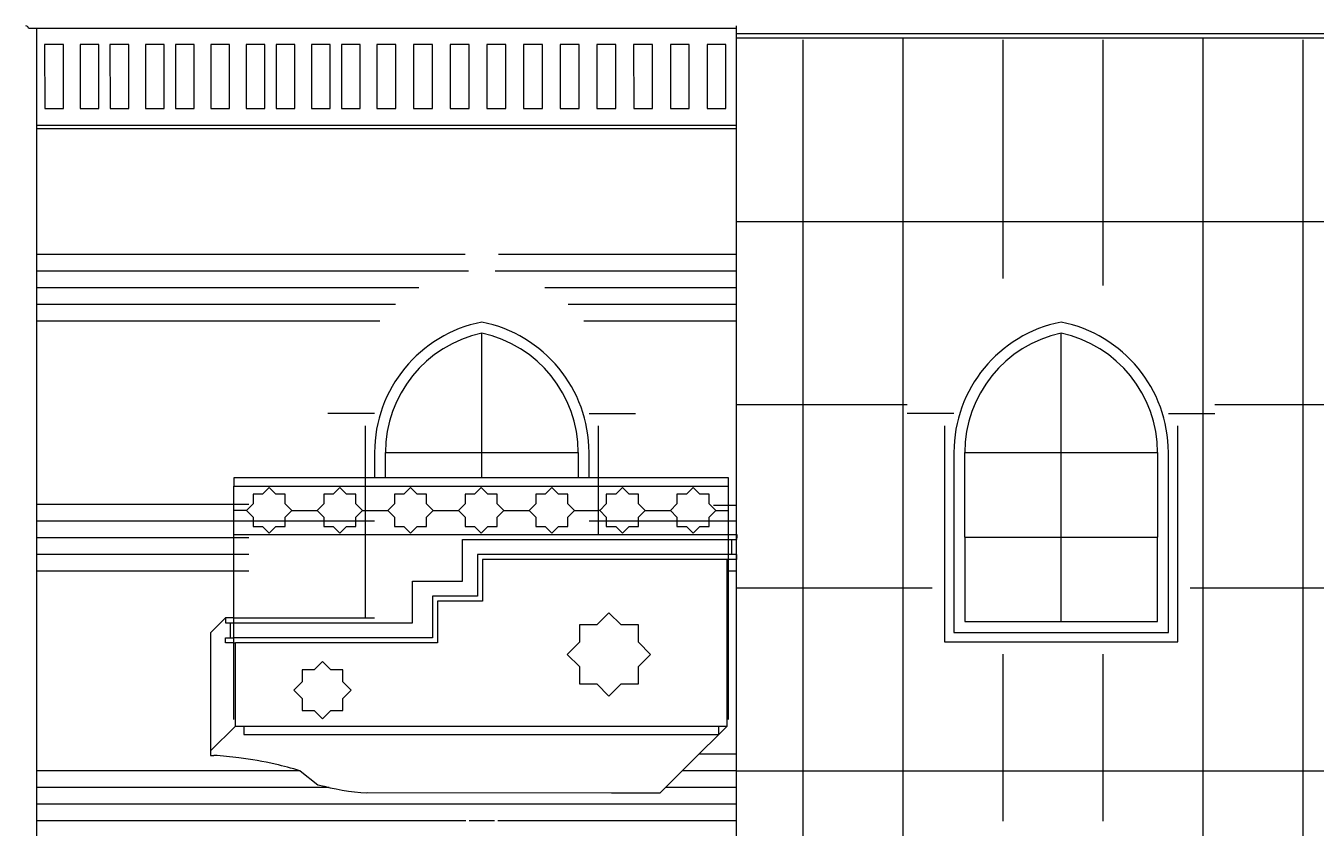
# Model space of a CAD drawing. Header units: inches. Extents: x 323.8 to 359.6, y 89.7 to 114.
# Drawn here: x 328.87 to 336.61, y 102.47 to 107.29 of the extents above; entities that cross this region are included whole.
import ezdxf

# ---------------------------------------------------------------- set-up
doc = ezdxf.new("R2010")
doc.units = ezdxf.units.IN
for name, color, linetype, lineweight in [('01_ORIGINAL_ENVELOPE', 7, 'Continuous', 25), ('02_ISLAMIC_WINDOWS', 7, 'Continuous', 25), ('03_ISLAMIC_BALCONIES', 7, 'Continuous', 25)]:
    doc.layers.add(name, color=color, linetype=linetype, lineweight=lineweight)

msp = doc.modelspace()

# ---------------------------------------------------------------- linework, layer by layer
at = {"layer": '01_ORIGINAL_ENVELOPE'}
for points in [[(328.8871, 107.2709), (328.9344, 107.2709)], [(328.9344, 107.2709), (328.9344, 106.687)], [(328.9344, 107.2709), (333.1345, 107.2709)], [(333.1345, 107.2859), (333.1345, 107.2709)], [(333.1345, 107.2709), (333.1345, 106.687)], [(333.1345, 107.2709), (333.1352, 107.2709)], [(337.364, 107.237), (333.1352, 107.237)], [(334.1345, 107.2114), (333.1352, 107.2114)], [(333.5345, 107.2015), (333.5345, 106.1114)], [(334.1345, 107.2114), (334.1345, 106.1114)], [(335.9345, 107.2114), (334.1345, 107.2114)], [(334.7345, 107.2015), (334.7345, 106.1114)], [(335.3345, 107.2015), (335.3345, 106.1114)], [(335.9345, 107.2114), (335.9345, 106.1114)], [(337.364, 107.2114), (335.9345, 107.2114)], [(336.5345, 107.2015), (336.5345, 106.1114)], [(328.9344, 106.687), (328.9344, 106.6667)], [(333.1345, 106.687), (328.9344, 106.687)], [(328.9344, 106.6667), (328.9344, 93.187)], [(333.1345, 106.6667), (328.9344, 106.6667)], [(333.1345, 106.687), (333.1345, 106.6667)], [(333.1352, 106.687), (333.1345, 106.687)], [(333.1345, 106.6667), (333.1345, 106.1114)], [(333.1352, 106.6667), (333.1345, 106.6667)], [(333.1345, 106.1114), (333.1345, 105.9115)], [(333.1345, 106.1114), (333.5345, 106.1114)], [(333.5345, 106.1114), (333.5345, 105.0114)], [(333.5345, 106.1114), (334.1345, 106.1114)], [(334.1345, 106.1114), (334.1345, 105.0114)], [(334.1345, 106.1114), (334.7345, 106.1114)], [(334.7345, 106.1114), (334.7345, 105.7681)], [(334.7345, 106.1114), (335.3345, 106.1114)], [(335.3345, 106.1114), (335.3345, 105.7261)], [(335.3345, 106.1114), (335.9345, 106.1114)], [(335.9345, 106.1114), (335.9345, 104.9578)], [(335.9345, 106.1114), (336.5345, 106.1114)], [(336.5345, 106.1114), (336.5345, 105.0114)], [(336.5345, 106.1114), (337.132, 106.1114)], [(331.5081, 105.9115), (328.9344, 105.9115)], [(333.1345, 105.9115), (331.7081, 105.9115)], [(333.1345, 105.9115), (333.1345, 105.8115)], [(331.5279, 105.8115), (328.9344, 105.8115)], [(333.1345, 105.8115), (331.6882, 105.8115)], [(333.1345, 105.8115), (333.1345, 105.7115)], [(331.2299, 105.7115), (328.9344, 105.7115)], [(333.1345, 105.7115), (331.9852, 105.7115)], [(333.1345, 105.7115), (333.1345, 105.6115)], [(331.0895, 105.6115), (328.9344, 105.6115)], [(333.1345, 105.6115), (332.1256, 105.6115)], [(333.1345, 105.6115), (333.1345, 105.5115)], [(330.9959, 105.5115), (328.9344, 105.5115)], [(333.1345, 105.5115), (332.2191, 105.5115)], [(333.1345, 105.5115), (333.1345, 105.0114)], [(333.1345, 105.0114), (333.1345, 104.4055)], [(333.1345, 105.0114), (333.5345, 105.0114)], [(333.5345, 105.0114), (333.5345, 103.9114)], [(333.5345, 105.0114), (334.1345, 105.0114)], [(334.1345, 105.0114), (334.1345, 103.9114)], [(334.1345, 105.0114), (334.1607, 105.0114)], [(336.0071, 105.0114), (336.5345, 105.0114)], [(336.5345, 105.0114), (336.5345, 103.9114)], [(336.5345, 105.0114), (337.132, 105.0114)], [(330.9641, 104.9578), (330.6843, 104.9578)], [(332.251, 104.9578), (332.5308, 104.9578)], [(334.4404, 104.9578), (334.1607, 104.9578)], [(335.7274, 104.9578), (335.9345, 104.9578)], [(335.9345, 104.9578), (335.9345, 103.9114)], [(335.9345, 104.9578), (336.0071, 104.9578)], [(330.908, 104.8828), (330.908, 104.571)], [(332.3071, 104.571), (332.3071, 104.8828)], [(334.3843, 104.8828), (334.3843, 103.5874), (335.7835, 103.5874), (335.7835, 104.8828)], [(330.908, 104.571), (330.908, 104.521)], [(332.3071, 104.521), (332.3071, 104.571)], [(330.908, 104.521), (330.908, 104.376)], [(332.3071, 104.376), (332.3071, 104.521)], [(330.1192, 104.4115), (328.9344, 104.4115)], [(330.2092, 104.4115), (330.1192, 104.4115)], [(333.0872, 104.4055), (332.9972, 104.4055)], [(333.1345, 104.4055), (333.0872, 104.4055)], [(333.1345, 104.4055), (333.1345, 104.3115)], [(330.1192, 104.3115), (328.9344, 104.3115)], [(330.2348, 104.3115), (330.1192, 104.3115)], [(330.4276, 104.3115), (330.2348, 104.3115)], [(330.6588, 104.3115), (330.4276, 104.3115)], [(330.8516, 104.3115), (330.6588, 104.3115)], [(330.908, 104.3115), (330.8516, 104.3115)], [(330.908, 104.376), (330.908, 104.3115)], [(330.908, 104.3115), (330.908, 104.231)], [(330.9641, 104.3115), (330.908, 104.3115)], [(332.3071, 104.3115), (332.251, 104.3115)], [(332.3071, 104.3115), (332.3071, 104.376)], [(332.3071, 104.231), (332.3071, 104.3115)], [(332.3548, 104.3115), (332.3071, 104.3115)], [(332.5476, 104.3115), (332.3548, 104.3115)], [(332.7788, 104.3115), (332.5476, 104.3115)], [(332.9716, 104.3115), (332.7788, 104.3115)], [(333.0872, 104.3115), (332.9716, 104.3115)], [(333.1345, 104.3115), (333.0872, 104.3115)], [(333.1345, 104.3115), (333.1345, 104.231)], [(330.908, 104.231), (330.908, 103.731)], [(332.251, 104.231), (332.3071, 104.231)], [(332.3071, 104.231), (333.0872, 104.231)], [(332.3071, 104.231), (333.0872, 104.231)], [(333.0872, 104.231), (333.1345, 104.231)], [(333.1345, 104.231), (333.1345, 104.2115)], [(333.1345, 104.231), (333.1372, 104.231), (333.1372, 104.2115)], [(330.1192, 104.2115), (328.9344, 104.2115)], [(330.2092, 104.2115), (330.1192, 104.2115)], [(333.1072, 104.1115), (333.1072, 104.201)], [(333.1345, 104.201), (333.1372, 104.201), (333.1372, 104.2115)], [(333.1345, 104.2115), (333.1345, 104.201)], [(333.1345, 104.2115), (333.1372, 104.2115)], [(333.1345, 104.201), (333.1345, 104.1115)], [(330.1192, 104.1115), (328.9344, 104.1115)], [(330.2092, 104.1115), (330.1192, 104.1115)], [(333.0792, 104.0115), (333.0792, 104.081)], [(333.1072, 104.111), (333.1072, 104.1115)], [(333.1345, 104.1115), (333.1072, 104.1115)], [(333.1345, 104.1115), (333.1345, 104.111)], [(333.1345, 104.081), (333.1372, 104.081), (333.1372, 104.111), (333.1345, 104.111)], [(333.1345, 104.111), (333.1345, 104.081)], [(333.1345, 104.081), (333.1345, 104.0115)], [(330.1192, 104.0115), (328.9344, 104.0115)], [(330.2092, 104.0115), (330.1192, 104.0115)], [(333.0792, 103.081), (333.0792, 104.0115)], [(333.0872, 104.0115), (333.0792, 104.0115)], [(333.1345, 104.0115), (333.0872, 104.0115)], [(333.1345, 104.0115), (333.1345, 103.9114)], [(333.1345, 103.9114), (333.1345, 102.9115)], [(333.1345, 103.9114), (333.5345, 103.9114)], [(333.5345, 103.9114), (333.5345, 102.8114)], [(333.5345, 103.9114), (334.1345, 103.9114)], [(334.1345, 103.9114), (334.1345, 102.8114)], [(334.1345, 103.9114), (334.3093, 103.9114)], [(335.8585, 103.9114), (335.9345, 103.9114)], [(335.9345, 103.9114), (335.9345, 102.8114)], [(335.9345, 103.9114), (336.5345, 103.9114)], [(336.5345, 103.9114), (336.5345, 102.8114)], [(336.5345, 103.9114), (337.132, 103.9114)], [(330.1192, 103.731), (330.0692, 103.731), (329.9792, 103.641), (329.9792, 102.931)], [(330.0992, 103.611), (330.0992, 103.701)], [(330.1192, 103.731), (330.908, 103.731)], [(330.908, 103.731), (330.9641, 103.731)], [(330.1292, 103.081), (330.1292, 103.581)], [(334.7345, 103.5124), (334.7345, 102.8114)], [(335.3345, 103.5124), (335.3345, 102.8114)], [(330.1292, 103.081), (329.9792, 102.931)], [(330.1292, 103.081), (330.1792, 103.081)], [(330.1792, 103.081), (333.0292, 103.081)], [(330.1792, 103.081), (330.1792, 103.031), (333.0292, 103.031)], [(333.0792, 103.081), (333.0292, 103.031)], [(333.0292, 103.031), (333.0292, 103.081)], [(333.0292, 103.081), (333.0792, 103.081)], [(333.0292, 103.031), (332.9096, 102.9115)], [(329.9792, 102.931), (329.9792, 102.9043), (330, 102.9043)], [(332.9096, 102.9115), (332.8096, 102.8115)], [(333.1345, 102.9115), (332.9096, 102.9115)], [(333.1345, 102.9115), (333.1345, 102.8115)], [(330.5166, 102.8115), (328.9344, 102.8115)], [(330.515, 102.8127), (330.5166, 102.8115)], [(330.5166, 102.8115), (330.6244, 102.7282)], [(332.8096, 102.8115), (332.7096, 102.7115)], [(333.1345, 102.8115), (332.8096, 102.8115)], [(333.1345, 102.8115), (333.1345, 102.8114)], [(333.1345, 102.8114), (333.1345, 102.7115)], [(333.1345, 102.8114), (333.5345, 102.8114)], [(333.5345, 102.8114), (333.5345, 101.7114)], [(333.5345, 102.8114), (334.1345, 102.8114)], [(334.1345, 102.8114), (334.1345, 101.7114)], [(334.1345, 102.8114), (334.7345, 102.8114)], [(334.7345, 102.8114), (334.7345, 102.5091)], [(334.7345, 102.8114), (335.3345, 102.8114)], [(335.3345, 102.8114), (335.3345, 102.5091)], [(335.3345, 102.8114), (335.9345, 102.8114)], [(335.9345, 102.8114), (335.9345, 101.7114)], [(335.9345, 102.8114), (336.5345, 102.8114)], [(336.5345, 102.8114), (336.5345, 101.7114)], [(336.5345, 102.8114), (337.132, 102.8114)], [(330.692, 102.7115), (328.9344, 102.7115)], [(332.7096, 102.7115), (332.6757, 102.6776), (332.3854, 102.6776), (330.9186, 102.6799)], [(333.1345, 102.7115), (332.7096, 102.7115)], [(333.1345, 102.7115), (333.1345, 102.6115)], [(333.1345, 102.6115), (328.9344, 102.6115)], [(333.1345, 102.6115), (333.1345, 102.5115)], [(331.5121, 102.5115), (328.9344, 102.5115)], [(331.6836, 102.5115), (331.5325, 102.5115)], [(333.1345, 102.5115), (331.704, 102.5115)], [(333.1345, 102.5115), (333.1345, 101.7114)]]:
    msp.add_lwpolyline(points, dxfattribs=at)
for points in [[(328.9842, 107.1731), (328.9843, 106.789), (329.0974, 106.789), (329.0973, 107.1732)], [(329.1966, 107.1731), (329.1967, 106.789), (329.3098, 106.789), (329.3097, 107.1732)], [(329.3763, 107.1733), (329.3764, 106.7891), (329.4895, 106.7891), (329.4894, 107.1733)], [(329.5887, 107.1733), (329.5888, 106.7891), (329.7019, 106.7891), (329.7018, 107.1733)], [(329.7684, 107.1733), (329.7685, 106.7891), (329.8816, 106.7891), (329.8815, 107.1733)], [(329.9808, 107.1733), (329.9809, 106.7891), (330.094, 106.7891), (330.0939, 107.1733)], [(330.1932, 107.1733), (330.1933, 106.7891), (330.3064, 106.7891), (330.3063, 107.1733)], [(330.3729, 107.1733), (330.3731, 106.7891), (330.4861, 106.7891), (330.486, 107.1733)], [(330.5853, 107.1733), (330.5855, 106.7891), (330.6985, 106.7891), (330.6984, 107.1733)], [(330.7651, 107.1733), (330.7652, 106.7891), (330.8783, 106.7891), (330.8782, 107.1733)], [(330.9775, 107.1733), (330.9776, 106.7891), (331.0907, 106.7891), (331.0906, 107.1733)], [(331.1977, 107.1733), (331.1978, 106.7892), (331.3109, 106.7892), (331.3108, 107.1734)], [(331.4179, 107.1734), (331.418, 106.7892), (331.5311, 106.7893), (331.5309, 107.1734)], [(331.6381, 107.1735), (331.6382, 106.7893), (331.7513, 106.7893), (331.7511, 107.1735)], [(331.8583, 107.1735), (331.8584, 106.7894), (331.9715, 106.7894), (331.9713, 107.1736)], [(332.0784, 107.1736), (332.0786, 106.7894), (332.1916, 106.7895), (332.1915, 107.1736)], [(332.2986, 107.1737), (332.2988, 106.7895), (332.4118, 106.7895), (332.4117, 107.1737)], [(332.5188, 107.1737), (332.519, 106.7896), (332.632, 106.7896), (332.6319, 107.1738)], [(332.739, 107.1738), (332.7391, 106.7896), (332.8522, 106.7897), (332.8521, 107.1738)], [(332.9592, 107.1739), (332.9593, 106.7897), (333.0724, 106.7897), (333.0723, 107.1739)]]:
    msp.add_lwpolyline(points, close=True, dxfattribs=at)
for centre, radius, start, end in [((328.8703, 107.2691), 0.0168, 6.24078, 87.41922), ((329.8637, 100.6432), 2.2651, 82.72846, 86.5498), ((329.8637, 100.6432), 2.2651, 77.12979, 82.72846), ((329.8637, 100.6432), 2.2651, 73.29026, 77.12979), ((331.0016, 104.1046), 1.4272, 254.6742, 266.66415)]:
    msp.add_arc(centre, radius, start, end, dxfattribs=at)
at = {"layer": '02_ISLAMIC_WINDOWS'}
for points in [[(331.6075, 104.723), (331.6075, 105.4403)], [(335.0839, 104.723), (335.0839, 105.4403)], [(330.9641, 104.723), (330.9641, 104.571)], [(331.0291, 104.571), (331.0291, 104.723), (331.6075, 104.723)], [(331.6075, 104.571), (331.6075, 104.723)], [(331.6075, 104.723), (332.186, 104.723), (332.186, 104.571)], [(332.251, 104.571), (332.251, 104.723)], [(334.4404, 104.723), (334.4404, 103.6435), (335.7274, 103.6435), (335.7274, 104.723)], [(334.5054, 104.2157), (334.5054, 104.723), (335.0839, 104.723)], [(335.0839, 104.2157), (335.0839, 104.723)], [(335.0839, 104.723), (335.6624, 104.723), (335.6624, 104.2157)], [(334.5054, 104.2157), (335.0839, 104.2157)], [(334.5054, 104.2157), (334.5054, 103.7085), (335.0839, 103.7085)], [(335.0839, 103.7085), (335.6624, 103.7085), (335.6624, 104.2157)], [(335.0839, 103.7085), (335.0839, 104.2157)], [(335.0839, 104.2157), (335.6624, 104.2157)]]:
    msp.add_lwpolyline(points, dxfattribs=at)
for centre, radius, start, end in [((331.763, 104.723), 0.799, 101.22242, 180), ((331.452, 104.723), 0.799, 0, 78.77758), ((335.2394, 104.723), 0.799, 101.22242, 180), ((334.9284, 104.723), 0.799, 0, 78.77758), ((331.763, 104.723), 0.734, 102.23101, 180), ((331.452, 104.723), 0.734, 0, 77.76899), ((335.2394, 104.723), 0.734, 102.23101, 180), ((334.9284, 104.723), 0.734, 0, 77.76899)]:
    msp.add_arc(centre, radius, start, end, dxfattribs=at)
at = {"layer": '03_ISLAMIC_BALCONIES'}
for points in [[(330.908, 104.571), (330.1192, 104.571), (330.1192, 104.521)], [(330.9641, 104.571), (330.908, 104.571)], [(331.0291, 104.571), (330.9641, 104.571)], [(331.6075, 104.571), (331.0291, 104.571)], [(332.186, 104.571), (331.6075, 104.571)], [(332.251, 104.571), (332.186, 104.571)], [(332.3071, 104.571), (332.251, 104.571)], [(333.0872, 104.521), (333.0872, 104.571), (332.3071, 104.571)], [(330.1192, 104.4115), (330.1192, 104.521)], [(330.1192, 104.521), (330.908, 104.521)], [(330.4675, 104.376), (330.4276, 104.416), (330.4276, 104.4724), (330.3711, 104.4724), (330.3312, 104.5123), (330.2913, 104.4724), (330.2348, 104.4724), (330.2348, 104.416), (330.1949, 104.376)], [(330.8915, 104.376), (330.8516, 104.416), (330.8516, 104.4724), (330.7951, 104.4724), (330.7552, 104.5123), (330.7153, 104.4724), (330.6588, 104.4724), (330.6588, 104.416), (330.6189, 104.376)], [(330.908, 104.521), (332.3071, 104.521)], [(331.3155, 104.376), (331.2756, 104.416), (331.2756, 104.4724), (331.2191, 104.4724), (331.1792, 104.5123), (331.1393, 104.4724), (331.0828, 104.4724), (331.0828, 104.416), (331.0429, 104.376)], [(331.7395, 104.376), (331.6996, 104.416), (331.6996, 104.4724), (331.6431, 104.4724), (331.6032, 104.5123), (331.5633, 104.4724), (331.5068, 104.4724), (331.5068, 104.416), (331.4669, 104.376)], [(332.1635, 104.376), (332.1236, 104.416), (332.1236, 104.4724), (332.0671, 104.4724), (332.0272, 104.5123), (331.9873, 104.4724), (331.9308, 104.4724), (331.9308, 104.416), (331.8909, 104.376)], [(332.3071, 104.521), (333.0872, 104.521)], [(332.5875, 104.376), (332.5476, 104.416), (332.5476, 104.4724), (332.4911, 104.4724), (332.4512, 104.5123), (332.4113, 104.4724), (332.3548, 104.4724), (332.3548, 104.416), (332.3149, 104.376)], [(333.0115, 104.376), (332.9716, 104.416), (332.9716, 104.4724), (332.9151, 104.4724), (332.8752, 104.5123), (332.8353, 104.4724), (332.7788, 104.4724), (332.7788, 104.416), (332.7389, 104.376)], [(333.0872, 104.4055), (333.0872, 104.521)], [(330.1192, 104.376), (330.1192, 104.4115)], [(333.0872, 104.376), (333.0872, 104.4055)], [(330.1192, 104.3115), (330.1192, 104.376)], [(330.1949, 104.376), (330.1192, 104.376)], [(330.1192, 104.231), (330.1192, 104.3115)], [(330.1949, 104.376), (330.2348, 104.3361), (330.2348, 104.3115)], [(330.2348, 104.3115), (330.2348, 104.2797), (330.2913, 104.2797), (330.3312, 104.2397), (330.3711, 104.2797), (330.4276, 104.2797), (330.4276, 104.3115)], [(330.4276, 104.3115), (330.4276, 104.3361), (330.4675, 104.376)], [(330.4675, 104.376), (330.5432, 104.376), (330.6189, 104.376)], [(330.6189, 104.376), (330.6588, 104.3361), (330.6588, 104.3115)], [(330.6588, 104.3115), (330.6588, 104.2797), (330.7153, 104.2797), (330.7552, 104.2397), (330.7951, 104.2797), (330.8516, 104.2797), (330.8516, 104.3115)], [(330.8516, 104.3115), (330.8516, 104.3361), (330.8915, 104.376)], [(330.8915, 104.376), (330.908, 104.376)], [(330.908, 104.376), (330.9672, 104.376), (331.0429, 104.376)], [(331.0429, 104.376), (331.0828, 104.3361), (331.0828, 104.2797), (331.1393, 104.2797), (331.1792, 104.2397), (331.2191, 104.2797), (331.2756, 104.2797), (331.2756, 104.3361), (331.3155, 104.376)], [(331.3155, 104.376), (331.3912, 104.376), (331.4669, 104.376)], [(331.4669, 104.376), (331.5068, 104.3361), (331.5068, 104.2797), (331.5633, 104.2797), (331.6032, 104.2397), (331.6431, 104.2797), (331.6996, 104.2797), (331.6996, 104.3361), (331.7395, 104.376)], [(331.7395, 104.376), (331.8152, 104.376), (331.8909, 104.376)], [(331.8909, 104.376), (331.9308, 104.3361), (331.9308, 104.2797), (331.9873, 104.2797), (332.0272, 104.2397), (332.0671, 104.2797), (332.1236, 104.2797), (332.1236, 104.3361), (332.1635, 104.376)], [(332.1635, 104.376), (332.2392, 104.376), (332.3071, 104.376)], [(332.3149, 104.376), (332.3071, 104.376)], [(332.3149, 104.376), (332.3548, 104.3361), (332.3548, 104.3115)], [(332.3548, 104.3115), (332.3548, 104.2797), (332.4113, 104.2797), (332.4512, 104.2397), (332.4911, 104.2797), (332.5476, 104.2797), (332.5476, 104.3115)], [(332.5476, 104.3115), (332.5476, 104.3361), (332.5875, 104.376)], [(332.5875, 104.376), (332.6632, 104.376), (332.7389, 104.376)], [(332.7389, 104.376), (332.7788, 104.3361), (332.7788, 104.3115)], [(332.7788, 104.3115), (332.7788, 104.2797), (332.8353, 104.2797), (332.8752, 104.2397), (332.9151, 104.2797), (332.9716, 104.2797), (332.9716, 104.3115)], [(332.9716, 104.3115), (332.9716, 104.3361), (333.0115, 104.376)], [(333.0115, 104.376), (333.0872, 104.376)], [(333.0872, 104.3115), (333.0872, 104.376)], [(333.0872, 104.231), (333.0872, 104.3115)], [(330.1192, 104.2115), (330.1192, 104.231)], [(330.1192, 104.231), (330.908, 104.231)], [(330.908, 104.231), (332.3071, 104.231)], [(333.0872, 104.201), (333.0872, 104.231)], [(330.1192, 104.1115), (330.1192, 104.2115)], [(330.1192, 103.701), (331.1908, 103.701), (331.1908, 103.951), (331.4908, 103.951), (331.4908, 104.201), (333.0872, 104.201)], [(333.0872, 104.111), (333.0872, 104.201)], [(333.0872, 104.201), (333.1072, 104.201)], [(333.1072, 104.201), (333.1345, 104.201)], [(330.1192, 104.0115), (330.1192, 104.1115)], [(333.0872, 104.111), (331.5808, 104.111), (331.5808, 103.861), (331.3108, 103.861), (331.3108, 103.611), (330.1192, 103.611)], [(333.0792, 104.081), (331.6108, 104.081), (331.6108, 103.831), (331.3408, 103.831), (331.3408, 103.581), (330.1292, 103.581)], [(333.0872, 104.081), (333.0792, 104.081)], [(333.0872, 104.081), (333.0872, 104.111)], [(333.1072, 104.111), (333.0872, 104.111)], [(333.0872, 104.0115), (333.0872, 104.081)], [(333.1345, 104.081), (333.0872, 104.081)], [(333.1345, 104.111), (333.1072, 104.111)], [(330.1192, 103.731), (330.1192, 104.0115)], [(333.0872, 103.121), (333.0872, 104.0115)], [(330.0692, 103.731), (330.0692, 103.701), (330.0992, 103.701)], [(330.0992, 103.701), (330.1192, 103.701)], [(330.1192, 103.701), (330.1192, 103.731)], [(330.1192, 103.611), (330.1192, 103.701)], [(330.1192, 103.581), (330.0692, 103.581), (330.0692, 103.611), (330.0992, 103.611)], [(330.0992, 103.611), (330.1192, 103.611)], [(330.1192, 103.581), (330.1192, 103.611)], [(330.1192, 103.121), (330.1192, 103.581)], [(330.1192, 103.581), (330.1292, 103.581)]]:
    msp.add_lwpolyline(points, dxfattribs=at)
for points in [[(332.1202, 103.511), (332.1934, 103.4378), (332.1934, 103.3343), (332.297, 103.3343), (332.3702, 103.261), (332.4434, 103.3343), (332.547, 103.3343), (332.547, 103.4378), (332.6202, 103.511), (332.547, 103.5843), (332.547, 103.6878), (332.4434, 103.6878), (332.3702, 103.761), (332.297, 103.6878), (332.1934, 103.6878), (332.1934, 103.5843)], [(330.4801, 103.296), (330.5305, 103.2457), (330.5305, 103.1744), (330.6018, 103.1744), (330.6521, 103.124), (330.7025, 103.1744), (330.7738, 103.1744), (330.7738, 103.2457), (330.8241, 103.296), (330.7738, 103.3464), (330.7738, 103.4177), (330.7025, 103.4177), (330.6521, 103.468), (330.6018, 103.4177), (330.5305, 103.4177), (330.5305, 103.3464)]]:
    msp.add_lwpolyline(points, close=True, dxfattribs=at)

doc.saveas('drawing.dxf')
